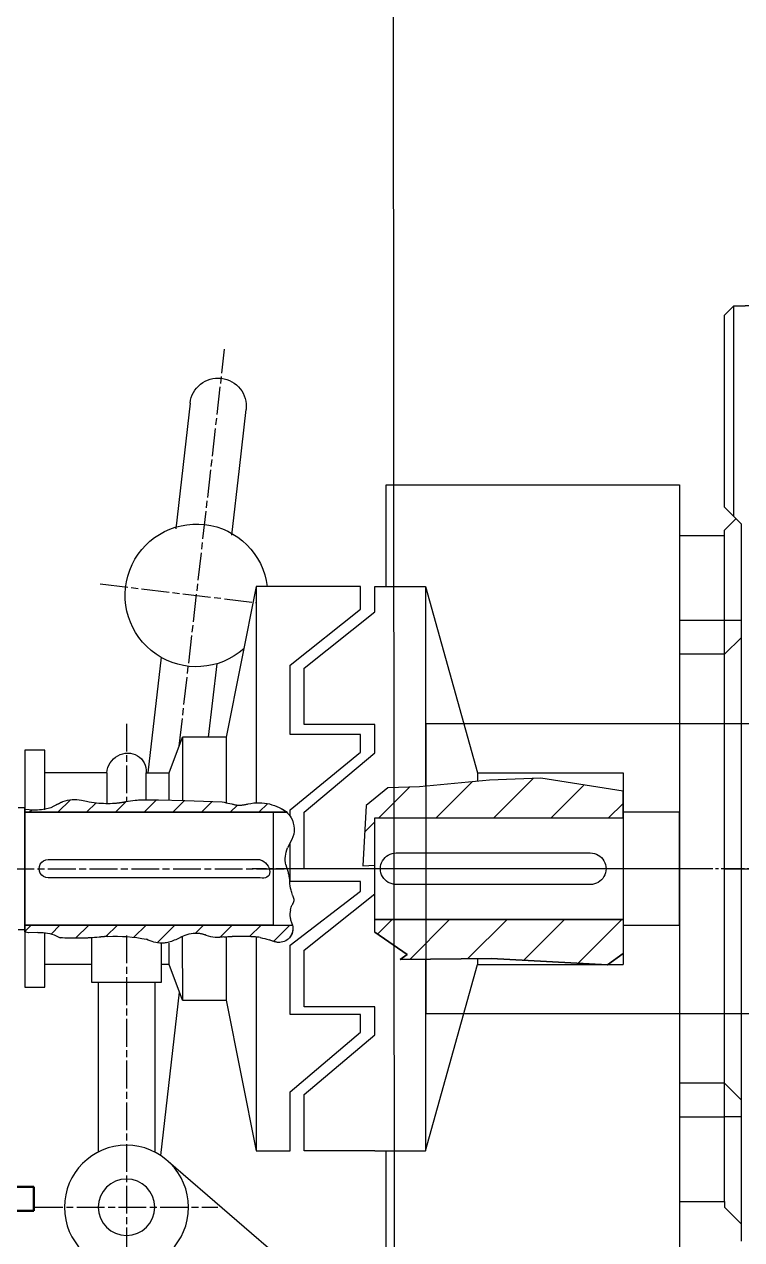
# Model space of a CAD drawing. Header units: millimetres. Extents: x -1263456 to 2767218, y -83310 to 50301.
# Drawn here: x 1099986 to 1100296, y -21890 to -21365 of the extents above; entities that cross this region are included whole.
import ezdxf

# ---------------------------------------------------------------- set-up
doc = ezdxf.new("R2010")
doc.units = ezdxf.units.MM
doc.linetypes.add('AM_DIN_G_W050', pattern=[13.75, 9.75, -1.5, 1, -1.5])
doc.linetypes.add('AM_ISO08W050', pattern=[18, 12, -1.5, 3, -1.5])
doc.layers.get('0').update_dxf_attribs({"color": 255, "lineweight": 50})
doc.layers.add('11', color=7, linetype='Continuous')
doc.layers.add('P-AM_7', color=2, linetype='AM_DIN_G_W050')
for name, color, linetype, lineweight in [('AM_0', 7, 'Continuous', 50), ('AM_7', 4, 'AM_ISO08W050', 25), ('AM_8', 1, 'Continuous', 25)]:
    doc.layers.add(name, color=color, linetype=linetype, lineweight=lineweight)

# ---------------------------------------------------------------- blocks, each defined once
blk = doc.blocks.new('gearbox with bearing')
for p, q in [((-1412.58, 38.15), (-1442.75, 35.33)), ((-1390.42, 39.1), (-1412.58, 38.15)), ((-1354.95, 33.44), (-1390.42, 39.1)), ((-1456.43, 34.85), (-1465.86, 27.31)), ((-1442.75, 35.33), (-1456.43, 34.85)), ((-1354.95, 21.92), (-1354.95, 33.44)), ((-1603.07, 26.08), (-1602.43, 26.26)), ((-1602.43, 26.26), (-1601.82, 26.46)), ((-1601.82, 26.46), (-1601.24, 26.68)), ((-1601.24, 26.68), (-1601.24, 26.68)), ((-1598.97, 27.81), (-1598.65, 28)), ((-1598.97, 27.81), (-1598.97, 27.81)), ((-1598.65, 28), (-1598.5, 28.09)), ((-1598.5, 28.09), (-1598.34, 28.18)), ((-1598.34, 28.18), (-1598.18, 28.26)), ((-1598.18, 28.26), (-1598.03, 28.34)), ((-1598.03, 28.34), (-1597.88, 28.42)), ((-1597.88, 28.42), (-1597.73, 28.5)), ((-1597.73, 28.5), (-1597.58, 28.57)), ((-1597.58, 28.57), (-1597.43, 28.64)), ((-1597.43, 28.64), (-1597.28, 28.71)), ((-1597.28, 28.71), (-1597.13, 28.77)), ((-1597.13, 28.77), (-1596.99, 28.83)), ((-1596.99, 28.83), (-1596.84, 28.89)), ((-1596.84, 28.89), (-1596.7, 28.95)), ((-1596.7, 28.95), (-1596.7, 28.95)), ((-1588.67, 29.56), (-1586.45, 29.1)), ((-1588.67, 29.56), (-1588.67, 29.56)), ((-1586.45, 29.1), (-1585.37, 28.9)), ((-1585.37, 28.9), (-1584.29, 28.73)), ((-1584.29, 28.73), (-1583.24, 28.58)), ((-1583.24, 28.58), (-1582.19, 28.46)), ((-1582.19, 28.46), (-1581.16, 28.35)), ((-1581.16, 28.35), (-1580.15, 28.27)), ((-1580.15, 28.27), (-1579.15, 28.21)), ((-1579.15, 28.21), (-1578.17, 28.18)), ((-1578.17, 28.18), (-1577.21, 28.16)), ((-1577.21, 28.16), (-1576.26, 28.18)), ((-1576.26, 28.18), (-1575.33, 28.21)), ((-1575.33, 28.21), (-1574.41, 28.27)), ((-1574.41, 28.27), (-1573.51, 28.35)), ((-1573.51, 28.35), (-1573.22, 28.38)), ((-1573.51, 28.35), (-1573.51, 28.35)), ((-1573.22, 28.38), (-1573.07, 28.39)), ((-1573.07, 28.39), (-1572.92, 28.41)), ((-1572.92, 28.41), (-1572.77, 28.43)), ((-1572.77, 28.43), (-1572.61, 28.45)), ((-1572.61, 28.45), (-1572.46, 28.47)), ((-1572.46, 28.47), (-1572.31, 28.49)), ((-1572.31, 28.49), (-1572.15, 28.51)), ((-1572.15, 28.51), (-1571.99, 28.53)), ((-1571.99, 28.53), (-1571.83, 28.55)), ((-1571.83, 28.55), (-1571.67, 28.58)), ((-1571.67, 28.58), (-1571.51, 28.6)), ((-1571.51, 28.6), (-1571.35, 28.63)), ((-1571.35, 28.63), (-1571.18, 28.65)), ((-1571.18, 28.65), (-1570.97, 28.69)), ((-1571.18, 28.65), (-1571.18, 28.65)), ((-1570.97, 28.69), (-1570.86, 28.71)), ((-1570.86, 28.71), (-1570.75, 28.73)), ((-1570.75, 28.73), (-1570.64, 28.74)), ((-1570.64, 28.74), (-1570.52, 28.76)), ((-1570.52, 28.76), (-1570.41, 28.78)), ((-1570.41, 28.78), (-1570.3, 28.8)), ((-1570.3, 28.8), (-1570.19, 28.82)), ((-1570.19, 28.82), (-1570.07, 28.84)), ((-1570.07, 28.84), (-1569.96, 28.86)), ((-1569.96, 28.86), (-1569.84, 28.89)), ((-1569.84, 28.89), (-1569.73, 28.91)), ((-1569.73, 28.91), (-1569.61, 28.93)), ((-1569.61, 28.93), (-1569.5, 28.95)), ((-1569.5, 28.95), (-1569.5, 28.95)), ((-1565.48, 29.56), (-1564.61, 29.64)), ((-1565.48, 29.56), (-1565.48, 29.56)), ((-1564.61, 29.64), (-1564.13, 29.67)), ((-1564.13, 29.67), (-1563.63, 29.7)), ((-1563.63, 29.7), (-1563.1, 29.72)), ((-1563.1, 29.72), (-1562.54, 29.74)), ((-1562.54, 29.74), (-1561.95, 29.75)), ((-1561.95, 29.75), (-1561.32, 29.76)), ((-1561.32, 29.76), (-1560.64, 29.77)), ((-1560.64, 29.77), (-1559.93, 29.77)), ((-1559.93, 29.77), (-1559.16, 29.77)), ((-1559.16, 29.77), (-1558.34, 29.76)), ((-1558.34, 29.76), (-1557.45, 29.75)), ((-1557.45, 29.75), (-1556.5, 29.73)), ((-1556.5, 29.73), (-1555.48, 29.71)), ((-1555.48, 29.71), (-1544.11, 29.41)), ((-1544.11, 29.41), (-1527.9, 28.8)), ((-1524.64, 28.12), (-1523.84, 27.93)), ((-1524.64, 28.12), (-1524.64, 28.12)), ((-1523.84, 27.93), (-1523.51, 27.85)), ((-1523.51, 27.85), (-1523.22, 27.78)), ((-1523.22, 27.78), (-1522.96, 27.73)), ((-1522.96, 27.73), (-1522.73, 27.67)), ((-1522.73, 27.67), (-1522.52, 27.63)), ((-1522.52, 27.63), (-1522.33, 27.59)), ((-1522.33, 27.59), (-1522.16, 27.56)), ((-1522.16, 27.56), (-1522, 27.53)), ((-1522, 27.53), (-1521.86, 27.5)), ((-1521.86, 27.5), (-1521.73, 27.48)), ((-1521.73, 27.48), (-1521.6, 27.46)), ((-1521.6, 27.46), (-1521.49, 27.45)), ((-1521.49, 27.45), (-1521.38, 27.44)), ((-1521.38, 27.44), (-1520.86, 27.41)), ((-1521.38, 27.44), (-1521.38, 27.44)), ((-1520.86, 27.41), (-1520.58, 27.41)), ((-1520.58, 27.41), (-1520.31, 27.42)), ((-1520.31, 27.42), (-1520.02, 27.43)), ((-1520.02, 27.43), (-1519.72, 27.45)), ((-1519.72, 27.45), (-1519.42, 27.48)), ((-1519.42, 27.48), (-1519.11, 27.51)), ((-1519.11, 27.51), (-1518.79, 27.56)), ((-1518.79, 27.56), (-1518.46, 27.61)), ((-1518.46, 27.61), (-1518.12, 27.66)), ((-1518.12, 27.66), (-1517.78, 27.73)), ((-1517.78, 27.73), (-1517.42, 27.8)), ((-1517.42, 27.8), (-1517.06, 27.88)), ((-1517.06, 27.88), (-1516.68, 27.97)), ((-1516.68, 27.97), (-1516.68, 27.97)), ((-1503.35, 26.38), (-1503.35, 26.38)), ((-1465.86, 27.31), (-1467.2, 1.26)), ((-1613.08, 25.62), (-1611.18, 25.48)), ((-1613.08, 25.62), (-1613.08, 25.62)), ((-1613.08, 25.62), (-1613.08, 25.62)), ((-1613.08, 24.35), (-1613.08, 25.62)), ((-1500.08, 24.35), (-1613.08, 24.35)), ((-1611.18, 25.48), (-1610.25, 25.44)), ((-1610.25, 25.44), (-1609.35, 25.43)), ((-1609.35, 25.43), (-1608.47, 25.43)), ((-1608.47, 25.43), (-1607.61, 25.46)), ((-1607.61, 25.46), (-1606.78, 25.51)), ((-1606.78, 25.51), (-1605.98, 25.58)), ((-1605.98, 25.58), (-1605.2, 25.68)), ((-1605.2, 25.68), (-1604.46, 25.79)), ((-1604.46, 25.79), (-1603.75, 25.93)), ((-1603.75, 25.93), (-1603.07, 26.08)), ((-1462.1, 21.92), (-1354.95, 21.92)), ((-1462.1, 1.53), (-1462.1, 21.92)), ((-1467.2, 1.26), (-1462.1, 1.53)), ((-1613.08, -24.35), (-1497.65, -24.35)), ((-1613.08, -27.26), (-1613.08, -24.35)), ((-1462.1, -21.92), (-1354.95, -21.92)), ((-1462.1, -27.46), (-1462.1, -21.92)), ((-1354.95, -21.92), (-1354.95, -36.58)), ((-1611.54, -27.66), (-1613.08, -27.26)), ((-1607.46, -27.58), (-1611.54, -27.66)), ((-1597.91, -29.85), (-1597.91, -29.85)), ((-1589.48, -29.99), (-1589.88, -30)), ((-1589.88, -30), (-1589.88, -30)), ((-1589.09, -29.99), (-1589.48, -29.99)), ((-1588.71, -29.98), (-1589.09, -29.99)), ((-1588.34, -29.98), (-1588.71, -29.98)), ((-1587.98, -29.97), (-1588.34, -29.98)), ((-1587.63, -29.96), (-1587.98, -29.97)), ((-1587.29, -29.95), (-1587.63, -29.96)), ((-1586.96, -29.94), (-1587.29, -29.95)), ((-1586.64, -29.93), (-1586.96, -29.94)), ((-1586.33, -29.92), (-1586.64, -29.93)), ((-1586.02, -29.91), (-1586.33, -29.92)), ((-1585.73, -29.89), (-1586.02, -29.91)), ((-1585.44, -29.88), (-1585.73, -29.89)), ((-1584.88, -29.85), (-1585.44, -29.88)), ((-1584.88, -29.85), (-1584.88, -29.85)), ((-1580.8, -29.52), (-1581.09, -29.55)), ((-1581.09, -29.55), (-1581.09, -29.55)), ((-1580.52, -29.49), (-1580.8, -29.52)), ((-1580.25, -29.46), (-1580.52, -29.49)), ((-1579.97, -29.44), (-1580.25, -29.46)), ((-1579.71, -29.41), (-1579.97, -29.44)), ((-1579.45, -29.39), (-1579.71, -29.41)), ((-1579.19, -29.37), (-1579.45, -29.39)), ((-1578.94, -29.35), (-1579.19, -29.37)), ((-1578.69, -29.33), (-1578.94, -29.35)), ((-1578.45, -29.31), (-1578.69, -29.33)), ((-1578.21, -29.3), (-1578.45, -29.31)), ((-1577.98, -29.28), (-1578.21, -29.3)), ((-1577.75, -29.27), (-1577.98, -29.28)), ((-1577.3, -29.24), (-1577.75, -29.27)), ((-1577.3, -29.24), (-1577.3, -29.24)), ((-1560.63, -30.45), (-1560.63, -30.45)), ((-1560.63, -30.45), (-1560.63, -30.45)), ((-1549.78, -31.35), (-1550.35, -31.53)), ((-1549.2, -31.14), (-1549.78, -31.35)), ((-1548.61, -30.91), (-1549.2, -31.14)), ((-1548.01, -30.66), (-1548.61, -30.91)), ((-1547.39, -30.38), (-1548.01, -30.66)), ((-1546.77, -30.07), (-1547.39, -30.38)), ((-1545.48, -29.39), (-1546.77, -30.07)), ((-1545.48, -29.39), (-1545.48, -29.39)), ((-1538.66, -27.88), (-1538.66, -27.88)), ((-1538.4, -27.9), (-1538.66, -27.88)), ((-1538.14, -27.93), (-1538.4, -27.9)), ((-1537.88, -27.96), (-1538.14, -27.93)), ((-1537.62, -28), (-1537.88, -27.96)), ((-1537.36, -28.04), (-1537.62, -28)), ((-1537.11, -28.09), (-1537.36, -28.04)), ((-1536.85, -28.14), (-1537.11, -28.09)), ((-1536.59, -28.21), (-1536.85, -28.14)), ((-1536.33, -28.27), (-1536.59, -28.21)), ((-1536.07, -28.34), (-1536.33, -28.27)), ((-1535.81, -28.42), (-1536.07, -28.34)), ((-1535.56, -28.51), (-1535.81, -28.42)), ((-1535.3, -28.59), (-1535.56, -28.51)), ((-1534.79, -28.79), (-1535.3, -28.59)), ((-1534.79, -28.79), (-1534.79, -28.79)), ((-1530.93, -29.7), (-1530.93, -29.7)), ((-1530.88, -29.7), (-1530.93, -29.7)), ((-1530.82, -29.7), (-1530.88, -29.7)), ((-1530.77, -29.71), (-1530.82, -29.7)), ((-1530.71, -29.71), (-1530.77, -29.71)), ((-1530.65, -29.71), (-1530.71, -29.71)), ((-1530.59, -29.71), (-1530.65, -29.71)), ((-1530.52, -29.71), (-1530.59, -29.71)), ((-1530.45, -29.71), (-1530.52, -29.71)), ((-1530.38, -29.7), (-1530.45, -29.71)), ((-1530.3, -29.7), (-1530.38, -29.7)), ((-1530.22, -29.7), (-1530.3, -29.7)), ((-1530.13, -29.7), (-1530.22, -29.7)), ((-1530.04, -29.69), (-1530.13, -29.7)), ((-1529.84, -29.68), (-1530.04, -29.69)), ((-1529.72, -29.67), (-1529.84, -29.68)), ((-1529.84, -29.68), (-1529.84, -29.68)), ((-1529.6, -29.66), (-1529.72, -29.67)), ((-1529.48, -29.66), (-1529.6, -29.66)), ((-1529.34, -29.65), (-1529.48, -29.66)), ((-1529.2, -29.63), (-1529.34, -29.65)), ((-1529.05, -29.62), (-1529.2, -29.63)), ((-1528.9, -29.61), (-1529.05, -29.62)), ((-1528.74, -29.6), (-1528.9, -29.61)), ((-1528.56, -29.58), (-1528.74, -29.6)), ((-1528.38, -29.57), (-1528.56, -29.58)), ((-1528.19, -29.55), (-1528.38, -29.57)), ((-1527.98, -29.53), (-1528.19, -29.55)), ((-1527.77, -29.51), (-1527.98, -29.53)), ((-1527.29, -29.47), (-1527.77, -29.51)), ((-1527.29, -29.47), (-1527.29, -29.47)), ((-1523.65, -29.24), (-1523.65, -29.24)), ((-1523.44, -29.24), (-1523.65, -29.24)), ((-1523.23, -29.23), (-1523.44, -29.24)), ((-1523, -29.23), (-1523.23, -29.23)), ((-1522.77, -29.22), (-1523, -29.23)), ((-1522.53, -29.22), (-1522.77, -29.22)), ((-1522.28, -29.22), (-1522.53, -29.22)), ((-1522.02, -29.22), (-1522.28, -29.22)), ((-1521.75, -29.22), (-1522.02, -29.22)), ((-1521.47, -29.22), (-1521.75, -29.22)), ((-1521.19, -29.22), (-1521.47, -29.22)), ((-1520.89, -29.22), (-1521.19, -29.22)), ((-1520.57, -29.23), (-1520.89, -29.22)), ((-1520.25, -29.23), (-1520.57, -29.23)), ((-1519.56, -29.24), (-1520.25, -29.23)), ((-1519.56, -29.24), (-1519.56, -29.24)), ((-1518.58, -29.26), (-1519.56, -29.24)), ((-1517.71, -29.28), (-1518.58, -29.26)), ((-1516.93, -29.3), (-1517.71, -29.28)), ((-1516.23, -29.33), (-1516.93, -29.3)), ((-1515.6, -29.35), (-1516.23, -29.33)), ((-1515.02, -29.37), (-1515.6, -29.35)), ((-1514.5, -29.4), (-1515.02, -29.37)), ((-1514.01, -29.43), (-1514.5, -29.4)), ((-1513.57, -29.45), (-1514.01, -29.43)), ((-1513.16, -29.49), (-1513.57, -29.45)), ((-1512.79, -29.52), (-1513.16, -29.49)), ((-1512.44, -29.56), (-1512.79, -29.52)), ((-1512.11, -29.6), (-1512.44, -29.56)), ((-1511.53, -29.7), (-1512.11, -29.6)), ((-1511.53, -29.7), (-1511.53, -29.7)), ((-1507.67, -30.76), (-1507.67, -30.76)), ((-1507.26, -30.9), (-1507.67, -30.76)), ((-1506.89, -31.03), (-1507.26, -30.9)), ((-1506.54, -31.14), (-1506.89, -31.03)), ((-1506.23, -31.24), (-1506.54, -31.14)), ((-1505.93, -31.34), (-1506.23, -31.24)), ((-1505.65, -31.42), (-1505.93, -31.34)), ((-1505.39, -31.5), (-1505.65, -31.42)), ((-1448.07, -37.05), (-1462.1, -27.46)), ((-1553.49, -32.11), (-1553.96, -32.12)), ((-1553.96, -32.12), (-1553.96, -32.12)), ((-1552.99, -32.08), (-1553.49, -32.11)), ((-1552.49, -32.02), (-1552.99, -32.08)), ((-1551.98, -31.93), (-1552.49, -32.02)), ((-1551.45, -31.82), (-1551.98, -31.93)), ((-1550.9, -31.69), (-1551.45, -31.82)), ((-1550.35, -31.53), (-1550.9, -31.69)), ((-1505.15, -31.56), (-1505.39, -31.5)), ((-1504.92, -31.62), (-1505.15, -31.56)), ((-1504.71, -31.67), (-1504.92, -31.62)), ((-1504.51, -31.72), (-1504.71, -31.67)), ((-1504.32, -31.75), (-1504.51, -31.72)), ((-1504.14, -31.78), (-1504.32, -31.75)), ((-1503.8, -31.82), (-1504.14, -31.78)), ((-1503.8, -31.82), (-1503.8, -31.82)), ((-1451.12, -39.17), (-1448.07, -37.05)), ((-1411.75, -38.7), (-1451.12, -39.17)), ((-1361.66, -41.53), (-1411.75, -38.7))]:
    blk.add_line(p, q)
at = {"extrusion": (0, 0, -1)}
for centre, major_axis, start_param, end_param in [((-1607.59, 42.22), (-11.87, 11.87), 3.387576, 3.539115), ((-1591.69, 16.09), (-9.76, 9.76), 0.414081, 1.006065), ((-1559.62, -22.84), (-37.28, 37.28), 0.597023, 0.674081), ((-1538.35, -29.28), (41.73, 41.73), -0.607285, -0.550869), ((-1512.17, 9.05), (-13.75, 13.75), 0.5511, 0.79479), ((-1512.18, 9.07), (13.73, 13.73), -0.775579, -0.313533), ((-1506.9, 16.98), (-7.1, 7.1), 1.147445, 1.532492), ((-1503.38, -25.89), (-4.2, 4.2), 2.093515, 3.084716), ((-1606.32, -44.13), (11.73, 11.73), -0.853967, -0.716829), ((-1606.32, -44), (11.64, 11.64), -0.716143, -0.248876), ((-1591.41, 101.84), (93.23, 93.23), 2.344576, 2.405515), ((-1590.01, 58.12), (62.31, 62.31), 2.25481, 2.297949), ((-1573.82, -96.63), (-47.72, 47.72), 0.733834, 0.982155), ((-1553.91, -17.73), (10.17, 10.17), 2.359969, 2.842345), ((-1539.5, -40.16), (8.71, 8.71), -1.291719, -0.716431), ((-1529.92, -16.74), (9.19, 9.19), 2.433883, 2.740644), ((-1521.58, -91.68), (-44.18, 44.18), 0.693807, 0.752147), ((-1517.16, -57.79), (-20.26, 20.26), 0.983352, 1.12335), ((-1503.38, -25.9), (4.2, 4.2), 1.513774, 2.426819)]:
    blk.add_ellipse(centre, major_axis=major_axis, ratio=1, start_param=start_param, end_param=end_param, dxfattribs=at)
at = {"layer": '11'}
for p, q in [((-1311.13, 238.82), (-1307.23, 242.72)), ((-1177.6, 246.12), (-1307.23, 242.72)), ((-1307.23, 242.72), (-1284.06, 243.33)), ((-1307.23, 242.72), (-1307.23, 152.13)), ((-1311.13, 156.03), (-1311.13, 238.82)), ((-1541.81, 200.91), (-1548.01, 146.67)), ((-1520.53, 172.69), (-1517.61, 198.14)), ((-1523.82, 143.9), (-1520.53, 172.69)), ((-1457.23, 121.76), (-1457.23, 165.6)), ((-1457.23, 165.6), (-1354.95, 165.6)), ((-1354.95, 165.6), (-1330.6, 165.6)), ((-1330.6, 165.6), (-1330.6, 107.15)), ((-1303.82, 148.72), (-1311.13, 156.03)), ((-1311.11, 146.13), (-1306.17, 151.07)), ((-1303.82, -160.73), (-1303.82, 148.72)), ((-1311.11, 143.68), (-1330.6, 143.68)), ((-1311.13, 146.11), (-1311.11, 146.13)), ((-1311.13, 143.68), (-1311.13, 146.11)), ((-1311.11, 107.15), (-1311.11, 143.68)), ((-1513.24, 121.76), (-1526.2, 56.74)), ((-1513.24, 121.76), (-1513.24, 28.51)), ((-1468.19, 121.76), (-1513.24, 121.76)), ((-1468.19, 112.03), (-1468.19, 121.76)), ((-1462.1, 110.89), (-1462.1, 121.76)), ((-1462.1, 121.76), (-1440.18, 121.76)), ((-1462.1, 121.76), (-1462.1, 121.76)), ((-1440.18, 121.76), (-1440.18, 35.57)), ((-1440.18, 121.76), (-1417.71, 41.4)), ((-1498.63, 87.86), (-1468.19, 112.03)), ((-1492.54, 86.58), (-1462.1, 110.89)), ((-1330.6, 107.15), (-1330.6, -107.15)), ((-1311.11, 107.15), (-1330.6, 107.15)), ((-1311.11, -107.15), (-1311.11, 107.15)), ((-1303.82, 107.15), (-1311.11, 107.15)), ((-1311.11, 92.55), (-1303.82, 99.84)), ((-1554.35, 91.24), (-1560.05, 41.4)), ((-1311.11, 92.54), (-1330.6, 92.54)), ((-1533.79, 56.74), (-1530.16, 88.47)), ((-1498.63, 57.85), (-1498.63, 87.86)), ((-1492.54, 62.23), (-1492.54, 86.58)), ((-1468.19, 57.85), (-1498.63, 57.85)), ((-1462.1, 62.23), (-1492.54, 62.23)), ((-1468.19, 50.35), (-1468.19, 57.85)), ((-1462.1, 50.05), (-1462.1, 62.23)), ((-1439.84, -62.68), (-1439.84, 62.68)), ((-1439.84, 62.68), (-1353.05, 62.68)), ((-1353.05, 62.68), (-1051.21, 62.68)), ((-1550.76, 41.4), (-1545.06, 56.74)), ((-1545.06, 56.74), (-1545.06, 29.43)), ((-1537.27, 56.74), (-1545.06, 56.74)), ((-1526.2, 56.74), (-1537.27, 56.74)), ((-1526.2, 56.74), (-1526.2, 28.49)), ((-1604.46, 51.14), (-1613.08, 51.14)), ((-1613.08, 51.14), (-1613.08, 25.62)), ((-1604.46, 25.36), (-1604.46, 51.14)), ((-1498.63, 25.35), (-1468.19, 50.35)), ((-1492.54, 24.35), (-1462.1, 50.05)), ((-1577.73, 41.4), (-1604.46, 41.4)), ((-1577.73, 41.4), (-1577.73, 27.91)), ((-1560.76, 41.4), (-1550.76, 41.4)), ((-1560.76, 29.83), (-1560.76, 41.4)), ((-1550.76, 29.58), (-1550.76, 41.4)), ((-1412.58, 38.15), (-1442.75, 35.33)), ((-1417.71, 41.4), (-1417.71, 37.67)), ((-1417.71, 41.4), (-1354.95, 41.4)), ((-1390.42, 39.1), (-1412.58, 38.15)), ((-1354.95, 33.44), (-1390.42, 39.1)), ((-1354.95, 41.4), (-1354.95, -41.4)), ((-1456.43, 34.85), (-1465.86, 27.31)), ((-1442.75, 35.33), (-1456.43, 34.85)), ((-1354.95, 33.44), (-1354.95, 33.44)), ((-1613.08, 26.3), (-1616, 26.3)), ((-1613.08, -26.3), (-1613.08, 26.3)), ((-1603.07, 26.08), (-1602.43, 26.26)), ((-1602.43, 26.26), (-1601.82, 26.46)), ((-1601.82, 26.46), (-1601.24, 26.68)), ((-1601.24, 26.68), (-1601.24, 26.68)), ((-1598.97, 27.81), (-1598.65, 28)), ((-1598.97, 27.81), (-1598.97, 27.81)), ((-1598.65, 28), (-1598.5, 28.09)), ((-1598.5, 28.09), (-1598.34, 28.18)), ((-1598.34, 28.18), (-1598.18, 28.26)), ((-1598.18, 28.26), (-1598.03, 28.34)), ((-1598.03, 28.34), (-1597.88, 28.42)), ((-1597.88, 28.42), (-1597.73, 28.5)), ((-1597.73, 28.5), (-1597.58, 28.57)), ((-1597.58, 28.57), (-1597.43, 28.64)), ((-1597.43, 28.64), (-1597.28, 28.71)), ((-1597.28, 28.71), (-1597.13, 28.77)), ((-1597.13, 28.77), (-1596.99, 28.83)), ((-1596.99, 28.83), (-1596.84, 28.89)), ((-1596.84, 28.89), (-1596.7, 28.95)), ((-1596.7, 28.95), (-1596.7, 28.95)), ((-1588.67, 29.56), (-1586.45, 29.1)), ((-1588.67, 29.56), (-1588.67, 29.56)), ((-1586.45, 29.1), (-1585.37, 28.9)), ((-1585.37, 28.9), (-1584.29, 28.73)), ((-1584.29, 28.73), (-1583.24, 28.58)), ((-1583.24, 28.58), (-1582.19, 28.46)), ((-1582.19, 28.46), (-1581.16, 28.35)), ((-1581.16, 28.35), (-1580.15, 28.27)), ((-1580.15, 28.27), (-1579.15, 28.21)), ((-1579.15, 28.21), (-1578.17, 28.18)), ((-1578.17, 28.18), (-1577.21, 28.16)), ((-1577.21, 28.16), (-1576.26, 28.18)), ((-1576.26, 28.18), (-1575.33, 28.21)), ((-1575.33, 28.21), (-1574.41, 28.27)), ((-1574.41, 28.27), (-1573.51, 28.35)), ((-1573.51, 28.35), (-1573.22, 28.38)), ((-1573.51, 28.35), (-1573.51, 28.35)), ((-1573.22, 28.38), (-1573.07, 28.39)), ((-1573.07, 28.39), (-1572.92, 28.41)), ((-1572.92, 28.41), (-1572.77, 28.43)), ((-1572.77, 28.43), (-1572.61, 28.45)), ((-1572.61, 28.45), (-1572.46, 28.47)), ((-1572.46, 28.47), (-1572.31, 28.49)), ((-1572.31, 28.49), (-1572.15, 28.51)), ((-1572.15, 28.51), (-1571.99, 28.53)), ((-1571.99, 28.53), (-1571.83, 28.55)), ((-1571.83, 28.55), (-1571.67, 28.58)), ((-1571.67, 28.58), (-1571.51, 28.6)), ((-1571.51, 28.6), (-1571.35, 28.63)), ((-1571.35, 28.63), (-1571.18, 28.65)), ((-1571.18, 28.65), (-1570.97, 28.69)), ((-1571.18, 28.65), (-1571.18, 28.65)), ((-1570.97, 28.69), (-1570.86, 28.71)), ((-1570.86, 28.71), (-1570.75, 28.73)), ((-1570.75, 28.73), (-1570.64, 28.74)), ((-1570.64, 28.74), (-1570.52, 28.76)), ((-1570.52, 28.76), (-1570.41, 28.78)), ((-1570.41, 28.78), (-1570.3, 28.8)), ((-1570.3, 28.8), (-1570.19, 28.82)), ((-1570.19, 28.82), (-1570.07, 28.84)), ((-1570.07, 28.84), (-1569.96, 28.86)), ((-1569.96, 28.86), (-1569.84, 28.89)), ((-1569.84, 28.89), (-1569.73, 28.91)), ((-1569.73, 28.91), (-1569.61, 28.93)), ((-1569.61, 28.93), (-1569.5, 28.95)), ((-1569.5, 28.95), (-1569.5, 28.95)), ((-1565.48, 29.56), (-1564.61, 29.64)), ((-1565.48, 29.56), (-1565.48, 29.56)), ((-1564.61, 29.64), (-1564.13, 29.67)), ((-1564.13, 29.67), (-1563.63, 29.7)), ((-1563.63, 29.7), (-1563.1, 29.72)), ((-1563.1, 29.72), (-1562.54, 29.74)), ((-1562.54, 29.74), (-1561.95, 29.75)), ((-1561.95, 29.75), (-1561.32, 29.76)), ((-1561.32, 29.76), (-1560.64, 29.77)), ((-1560.64, 29.77), (-1559.93, 29.77)), ((-1559.93, 29.77), (-1559.16, 29.77)), ((-1559.16, 29.77), (-1558.34, 29.76)), ((-1558.34, 29.76), (-1557.45, 29.75)), ((-1557.45, 29.75), (-1556.5, 29.73)), ((-1556.5, 29.73), (-1555.48, 29.71)), ((-1555.48, 29.71), (-1544.11, 29.41)), ((-1544.11, 29.41), (-1527.9, 28.8)), ((-1524.64, 28.12), (-1523.84, 27.93)), ((-1524.64, 28.12), (-1524.64, 28.12)), ((-1523.84, 27.93), (-1523.51, 27.85)), ((-1523.51, 27.85), (-1523.22, 27.78)), ((-1523.22, 27.78), (-1522.96, 27.73)), ((-1522.96, 27.73), (-1522.73, 27.67)), ((-1522.73, 27.67), (-1522.52, 27.63)), ((-1522.52, 27.63), (-1522.33, 27.59)), ((-1522.33, 27.59), (-1522.16, 27.56)), ((-1522.16, 27.56), (-1522, 27.53)), ((-1522, 27.53), (-1521.86, 27.5)), ((-1521.86, 27.5), (-1521.73, 27.48)), ((-1521.73, 27.48), (-1521.6, 27.46)), ((-1521.6, 27.46), (-1521.49, 27.45)), ((-1521.49, 27.45), (-1521.38, 27.44)), ((-1521.38, 27.44), (-1520.86, 27.41)), ((-1521.38, 27.44), (-1521.38, 27.44)), ((-1520.86, 27.41), (-1520.58, 27.41)), ((-1520.58, 27.41), (-1520.31, 27.42)), ((-1520.31, 27.42), (-1520.02, 27.43)), ((-1520.02, 27.43), (-1519.72, 27.45)), ((-1519.72, 27.45), (-1519.42, 27.48)), ((-1519.42, 27.48), (-1519.11, 27.51)), ((-1519.11, 27.51), (-1518.79, 27.56)), ((-1518.79, 27.56), (-1518.46, 27.61)), ((-1518.46, 27.61), (-1518.12, 27.66)), ((-1518.12, 27.66), (-1517.78, 27.73)), ((-1517.78, 27.73), (-1517.42, 27.8)), ((-1517.42, 27.8), (-1517.06, 27.88)), ((-1517.06, 27.88), (-1516.68, 27.97)), ((-1516.68, 27.97), (-1516.68, 27.97)), ((-1503.35, 26.38), (-1503.35, 26.38)), ((-1465.86, 27.31), (-1467.2, 1.26)), ((-1613.08, 25.62), (-1611.18, 25.48)), ((-1613.08, 25.62), (-1613.08, 25.62)), ((-1613.08, 25.62), (-1613.08, 25.62)), ((-1613.08, 25.62), (-1613.08, -27.26)), ((-1613.08, 24.35), (-1505.93, 24.35)), ((-1611.18, 25.48), (-1610.25, 25.44)), ((-1610.25, 25.44), (-1609.35, 25.43)), ((-1609.35, 25.43), (-1608.47, 25.43)), ((-1608.47, 25.43), (-1607.61, 25.46)), ((-1607.61, 25.46), (-1606.78, 25.51)), ((-1606.78, 25.51), (-1605.98, 25.58)), ((-1605.98, 25.58), (-1605.2, 25.68)), ((-1605.2, 25.68), (-1604.46, 25.79)), ((-1604.46, 25.79), (-1603.75, 25.93)), ((-1603.75, 25.93), (-1603.07, 26.08)), ((-1505.93, 24.35), (-1500.08, 24.35)), ((-1505.93, 24.35), (-1505.93, -24.35)), ((-1498.63, 22.73), (-1498.63, 25.35)), ((-1492.54, 0), (-1492.54, 24.35)), ((-1462.1, -21.92), (-1462.1, 21.92)), ((-1462.1, 21.92), (-1354.95, 21.92)), ((-1354.95, 24.35), (-1354.95, -24.35)), ((-1330.6, 24.35), (-1354.95, 24.35)), ((-1354.95, 21.92), (-1354.95, -21.92)), ((-1330.6, -24.35), (-1330.6, 24.35)), ((-1497.89, 12.58), (-1499.71, 8.95)), ((-1498.63, 0), (-1498.63, 11.12)), ((-1452.84, 6.82), (-1369.07, 6.82)), ((-1603.08, 3.9), (-1511.52, 3.9)), ((-1500.47, 1.67), (-1500.43, 1.49)), ((-1500.47, 1.67), (-1500.47, 1.67)), ((-1500.43, 1.49), (-1500.4, 1.39)), ((-1500.4, 1.39), (-1500.38, 1.29)), ((-1500.38, 1.29), (-1500.35, 1.19)), ((-1500.35, 1.19), (-1500.32, 1.08)), ((-1500.32, 1.08), (-1500.29, 0.97)), ((-1500.29, 0.97), (-1500.25, 0.85)), ((-1500.25, 0.85), (-1500.22, 0.73)), ((-1500.22, 0.73), (-1500.18, 0.6)), ((-1500.18, 0.6), (-1500.14, 0.46)), ((-1500.14, 0.46), (-1500.09, 0.32)), ((-1500.09, 0.32), (-1500.04, 0.17)), ((-1500.04, 0.17), (-1499.99, 0.02)), ((-1499.99, 0.02), (-1499.94, -0.15)), ((-1498.63, -5.49), (-1498.63, 0)), ((-1462.1, 0), (-1492.54, 0)), ((-1462.1, -10.87), (-1462.1, 0)), ((-1511.52, -3.9), (-1603.08, -3.9)), ((-1499.94, -0.15), (-1499.94, -0.15)), ((-1499.41, -1.96), (-1499.3, -2.42)), ((-1499.41, -1.96), (-1499.41, -1.96)), ((-1499.3, -2.42), (-1499.25, -2.65)), ((-1499.25, -2.65), (-1499.2, -2.89)), ((-1499.2, -2.89), (-1499.15, -3.12)), ((-1499.15, -3.12), (-1499.11, -3.36)), ((-1499.11, -3.36), (-1499.06, -3.6)), ((-1499.06, -3.6), (-1499.02, -3.85)), ((-1499.02, -3.85), (-1498.98, -4.09)), ((-1498.98, -4.09), (-1498.95, -4.34)), ((-1498.95, -4.34), (-1498.91, -4.59)), ((-1498.91, -4.59), (-1498.88, -4.84)), ((-1498.88, -4.84), (-1498.85, -5.09)), ((-1498.85, -5.09), (-1498.83, -5.34)), ((-1498.83, -5.34), (-1498.8, -5.6)), ((-1498.8, -5.6), (-1498.8, -5.6)), ((-1468.19, -5.49), (-1498.63, -5.49)), ((-1498.63, -32.99), (-1468.19, -9.65)), ((-1468.19, -9.65), (-1468.19, -5.49)), ((-1369.07, -6.82), (-1452.84, -6.82)), ((-1497.64, -15.4), (-1497.74, -15.6)), ((-1497.74, -15.6), (-1497.74, -15.6)), ((-1497.54, -15.2), (-1497.64, -15.4)), ((-1497.59, -11.36), (-1497.39, -11.97)), ((-1497.59, -11.36), (-1497.59, -11.36)), ((-1497.46, -15.02), (-1497.54, -15.2)), ((-1497.38, -14.85), (-1497.46, -15.02)), ((-1497.39, -11.97), (-1497.31, -12.2)), ((-1497.31, -14.69), (-1497.38, -14.85)), ((-1497.31, -12.2), (-1497.25, -12.4)), ((-1497.25, -14.54), (-1497.31, -14.69)), ((-1497.25, -12.4), (-1497.2, -12.56)), ((-1497.2, -14.39), (-1497.25, -14.54)), ((-1497.2, -12.56), (-1497.15, -12.71)), ((-1497.15, -14.26), (-1497.2, -14.39)), ((-1497.15, -12.71), (-1497.11, -12.84)), ((-1497.11, -14.13), (-1497.15, -14.26)), ((-1497.11, -12.84), (-1497.08, -12.95)), ((-1497.07, -14.01), (-1497.11, -14.13)), ((-1497.08, -12.95), (-1497.05, -13.05)), ((-1497.04, -13.89), (-1497.07, -14.01)), ((-1497.05, -13.05), (-1497.03, -13.14)), ((-1497.02, -13.78), (-1497.04, -13.89)), ((-1497.03, -13.14), (-1497.01, -13.22)), ((-1497, -13.68), (-1497.02, -13.78)), ((-1497.01, -13.22), (-1497, -13.3)), ((-1497, -13.3), (-1496.99, -13.36)), ((-1496.98, -13.48), (-1497, -13.68)), ((-1496.99, -13.36), (-1496.98, -13.42)), ((-1496.98, -13.42), (-1496.98, -13.48)), ((-1496.98, -13.48), (-1496.98, -13.48)), ((-1492.54, -35.18), (-1462.1, -10.87)), ((-1498.7, -19.24), (-1498.71, -19.64)), ((-1498.71, -19.64), (-1498.7, -20.03)), ((-1498.67, -18.85), (-1498.7, -19.24)), ((-1498.7, -20.03), (-1498.68, -20.43)), ((-1498.68, -20.43), (-1498.63, -20.84)), ((-1498.63, -18.47), (-1498.67, -18.85)), ((-1498.5, -17.72), (-1498.63, -18.47)), ((-1498.63, -20.84), (-1498.58, -21.24)), ((-1498.5, -17.72), (-1498.5, -17.72)), ((-1505.93, -24.35), (-1613.08, -24.35)), ((-1505.93, -24.35), (-1497.65, -24.35)), ((-1498.58, -21.24), (-1498.5, -21.65)), ((-1498.5, -21.65), (-1498.41, -22.05)), ((-1498.41, -22.05), (-1498.3, -22.45)), ((-1498.3, -22.45), (-1498.18, -22.85)), ((-1498.18, -22.85), (-1498.04, -23.24)), ((-1498.04, -23.24), (-1497.89, -23.63)), ((-1497.89, -23.63), (-1497.89, -23.63)), ((-1354.95, -21.92), (-1462.1, -21.92)), ((-1354.95, -24.35), (-1330.6, -24.35)), ((-1616, -26.3), (-1613.08, -26.3)), ((-1611.54, -27.66), (-1613.08, -27.26)), ((-1613.08, -27.26), (-1613.08, -51.14)), ((-1607.46, -27.58), (-1611.54, -27.66)), ((-1604.46, -51.14), (-1604.46, -27.63)), ((-1597.91, -29.85), (-1597.91, -29.85)), ((-1589.48, -29.99), (-1589.88, -30)), ((-1589.88, -30), (-1589.88, -30)), ((-1589.09, -29.99), (-1589.48, -29.99)), ((-1588.71, -29.98), (-1589.09, -29.99)), ((-1588.34, -29.98), (-1588.71, -29.98)), ((-1587.98, -29.97), (-1588.34, -29.98)), ((-1587.63, -29.96), (-1587.98, -29.97)), ((-1587.29, -29.95), (-1587.63, -29.96)), ((-1586.96, -29.94), (-1587.29, -29.95)), ((-1586.64, -29.93), (-1586.96, -29.94)), ((-1586.33, -29.92), (-1586.64, -29.93)), ((-1586.02, -29.91), (-1586.33, -29.92)), ((-1585.73, -29.89), (-1586.02, -29.91)), ((-1585.44, -29.88), (-1585.73, -29.89)), ((-1584.88, -29.85), (-1585.44, -29.88)), ((-1584.88, -29.85), (-1584.88, -29.85)), ((-1584.35, -29.82), (-1584.35, -48.97)), ((-1580.8, -29.52), (-1581.09, -29.55)), ((-1581.09, -29.55), (-1581.09, -29.55)), ((-1580.52, -29.49), (-1580.8, -29.52)), ((-1580.25, -29.46), (-1580.52, -29.49)), ((-1579.97, -29.44), (-1580.25, -29.46)), ((-1579.71, -29.41), (-1579.97, -29.44)), ((-1579.45, -29.39), (-1579.71, -29.41)), ((-1579.19, -29.37), (-1579.45, -29.39)), ((-1578.94, -29.35), (-1579.19, -29.37)), ((-1578.69, -29.33), (-1578.94, -29.35)), ((-1578.45, -29.31), (-1578.69, -29.33)), ((-1578.21, -29.3), (-1578.45, -29.31)), ((-1577.98, -29.28), (-1578.21, -29.3)), ((-1577.75, -29.27), (-1577.98, -29.28)), ((-1577.3, -29.24), (-1577.75, -29.27)), ((-1577.3, -29.24), (-1577.3, -29.24)), ((-1560.63, -30.45), (-1560.63, -30.45)), ((-1560.63, -30.45), (-1560.63, -30.45)), ((-1549.78, -31.35), (-1550.35, -31.53)), ((-1549.2, -31.14), (-1549.78, -31.35)), ((-1548.61, -30.91), (-1549.2, -31.14)), ((-1548.01, -30.66), (-1548.61, -30.91)), ((-1547.39, -30.38), (-1548.01, -30.66)), ((-1546.77, -30.07), (-1547.39, -30.38)), ((-1545.48, -29.39), (-1546.77, -30.07)), ((-1545.48, -29.39), (-1545.48, -29.39)), ((-1545.22, -29.25), (-1545.06, -56.74)), ((-1538.66, -27.88), (-1538.66, -27.88)), ((-1538.4, -27.9), (-1538.66, -27.88)), ((-1538.14, -27.93), (-1538.4, -27.9)), ((-1537.88, -27.96), (-1538.14, -27.93)), ((-1537.62, -28), (-1537.88, -27.96)), ((-1537.36, -28.04), (-1537.62, -28)), ((-1537.11, -28.09), (-1537.36, -28.04)), ((-1536.85, -28.14), (-1537.11, -28.09)), ((-1536.59, -28.21), (-1536.85, -28.14)), ((-1536.33, -28.27), (-1536.59, -28.21)), ((-1536.07, -28.34), (-1536.33, -28.27)), ((-1535.81, -28.42), (-1536.07, -28.34)), ((-1535.56, -28.51), (-1535.81, -28.42)), ((-1535.3, -28.59), (-1535.56, -28.51)), ((-1534.79, -28.79), (-1535.3, -28.59)), ((-1534.79, -28.79), (-1534.79, -28.79)), ((-1530.93, -29.7), (-1530.93, -29.7)), ((-1530.88, -29.7), (-1530.93, -29.7)), ((-1530.82, -29.7), (-1530.88, -29.7)), ((-1530.77, -29.71), (-1530.82, -29.7)), ((-1530.71, -29.71), (-1530.77, -29.71)), ((-1530.65, -29.71), (-1530.71, -29.71)), ((-1530.59, -29.71), (-1530.65, -29.71)), ((-1530.52, -29.71), (-1530.59, -29.71)), ((-1530.45, -29.71), (-1530.52, -29.71)), ((-1530.38, -29.7), (-1530.45, -29.71)), ((-1530.3, -29.7), (-1530.38, -29.7)), ((-1530.22, -29.7), (-1530.3, -29.7)), ((-1530.13, -29.7), (-1530.22, -29.7)), ((-1530.04, -29.69), (-1530.13, -29.7)), ((-1529.84, -29.68), (-1530.04, -29.69)), ((-1529.72, -29.67), (-1529.84, -29.68)), ((-1529.84, -29.68), (-1529.84, -29.68)), ((-1529.6, -29.66), (-1529.72, -29.67)), ((-1529.48, -29.66), (-1529.6, -29.66)), ((-1529.34, -29.65), (-1529.48, -29.66)), ((-1529.2, -29.63), (-1529.34, -29.65)), ((-1529.05, -29.62), (-1529.2, -29.63)), ((-1528.9, -29.61), (-1529.05, -29.62)), ((-1528.74, -29.6), (-1528.9, -29.61)), ((-1528.56, -29.58), (-1528.74, -29.6)), ((-1528.38, -29.57), (-1528.56, -29.58)), ((-1528.19, -29.55), (-1528.38, -29.57)), ((-1527.98, -29.53), (-1528.19, -29.55)), ((-1527.77, -29.51), (-1527.98, -29.53)), ((-1527.29, -29.47), (-1527.77, -29.51)), ((-1527.29, -29.47), (-1527.29, -29.47)), ((-1526.2, -29.37), (-1526.2, -56.74)), ((-1523.65, -29.24), (-1523.65, -29.24)), ((-1523.44, -29.24), (-1523.65, -29.24)), ((-1523.23, -29.23), (-1523.44, -29.24)), ((-1523, -29.23), (-1523.23, -29.23)), ((-1522.77, -29.22), (-1523, -29.23)), ((-1522.53, -29.22), (-1522.77, -29.22)), ((-1522.28, -29.22), (-1522.53, -29.22)), ((-1522.02, -29.22), (-1522.28, -29.22)), ((-1521.75, -29.22), (-1522.02, -29.22)), ((-1521.47, -29.22), (-1521.75, -29.22)), ((-1521.19, -29.22), (-1521.47, -29.22)), ((-1520.89, -29.22), (-1521.19, -29.22)), ((-1520.57, -29.23), (-1520.89, -29.22)), ((-1520.25, -29.23), (-1520.57, -29.23)), ((-1519.56, -29.24), (-1520.25, -29.23)), ((-1519.56, -29.24), (-1519.56, -29.24)), ((-1518.58, -29.26), (-1519.56, -29.24)), ((-1517.71, -29.28), (-1518.58, -29.26)), ((-1516.93, -29.3), (-1517.71, -29.28)), ((-1516.23, -29.33), (-1516.93, -29.3)), ((-1515.6, -29.35), (-1516.23, -29.33)), ((-1515.02, -29.37), (-1515.6, -29.35)), ((-1514.5, -29.4), (-1515.02, -29.37)), ((-1514.01, -29.43), (-1514.5, -29.4)), ((-1513.57, -29.45), (-1514.01, -29.43)), ((-1513.16, -29.49), (-1513.57, -29.45)), ((-1513.24, -29.36), (-1513.24, -121.76)), ((-1512.79, -29.52), (-1513.16, -29.49)), ((-1512.44, -29.56), (-1512.79, -29.52)), ((-1512.11, -29.6), (-1512.44, -29.56)), ((-1511.53, -29.7), (-1512.11, -29.6)), ((-1511.53, -29.7), (-1511.53, -29.7)), ((-1507.67, -30.76), (-1507.67, -30.76)), ((-1507.26, -30.9), (-1507.67, -30.76)), ((-1506.89, -31.03), (-1507.26, -30.9)), ((-1506.54, -31.14), (-1506.89, -31.03)), ((-1506.23, -31.24), (-1506.54, -31.14)), ((-1505.93, -31.34), (-1506.23, -31.24)), ((-1505.65, -31.42), (-1505.93, -31.34)), ((-1505.39, -31.5), (-1505.65, -31.42)), ((-1462.1, -27.46), (-1448.07, -37.05)), ((-1554.15, -48.97), (-1554.15, -32.12)), ((-1553.49, -32.11), (-1553.96, -32.12)), ((-1553.96, -32.12), (-1553.96, -32.12)), ((-1552.99, -32.08), (-1553.49, -32.11)), ((-1552.49, -32.02), (-1552.99, -32.08)), ((-1551.98, -31.93), (-1552.49, -32.02)), ((-1551.45, -31.82), (-1551.98, -31.93)), ((-1550.9, -31.69), (-1551.45, -31.82)), ((-1550.35, -31.53), (-1550.9, -31.69)), ((-1550.76, -41.4), (-1550.76, -32.13)), ((-1505.15, -31.56), (-1505.39, -31.5)), ((-1504.92, -31.62), (-1505.15, -31.56)), ((-1504.71, -31.67), (-1504.92, -31.62)), ((-1504.51, -31.72), (-1504.71, -31.67)), ((-1504.32, -31.75), (-1504.51, -31.72)), ((-1504.14, -31.78), (-1504.32, -31.75)), ((-1503.8, -31.82), (-1504.14, -31.78)), ((-1503.8, -31.82), (-1503.8, -31.82)), ((-1498.63, -62.99), (-1498.63, -32.99)), ((-1492.54, -59.54), (-1492.54, -35.18)), ((-1584.35, -41.4), (-1604.46, -41.4)), ((-1550.76, -41.4), (-1554.15, -41.4)), ((-1545.06, -56.74), (-1550.76, -41.4)), ((-1448.07, -37.05), (-1451.12, -39.17)), ((-1451.12, -39.17), (-1411.75, -38.7)), ((-1440.18, -39.04), (-1440.18, -121.76)), ((-1440.18, -121.76), (-1417.71, -41.4)), ((-1417.71, -38.77), (-1417.71, -41.4)), ((-1417.71, -41.4), (-1354.95, -41.4)), ((-1411.75, -38.7), (-1361.66, -41.53)), ((-1613.08, -51.14), (-1604.46, -51.14)), ((-1584.35, -48.97), (-1554.15, -48.97)), ((-1581.42, -48.97), (-1581.42, -122.25)), ((-1557.07, -48.97), (-1557.07, -122.25)), ((-1554.44, -123.79), (-1546.37, -53.22)), ((-1545.06, -56.74), (-1537.27, -56.74)), ((-1537.27, -56.74), (-1526.2, -56.74)), ((-1526.2, -56.74), (-1513.24, -121.76)), ((-1462.1, -59.54), (-1492.54, -59.54)), ((-1462.1, -71.71), (-1462.1, -59.54)), ((-1353.05, -62.68), (-1439.84, -62.68)), ((-1051.21, -62.68), (-1353.05, -62.68)), ((-1468.19, -62.99), (-1498.63, -62.99)), ((-1468.19, -70.49), (-1468.19, -62.99)), ((-1498.63, -96.33), (-1468.19, -70.49)), ((-1492.54, -97.41), (-1462.1, -71.71)), ((-1311.11, -92.54), (-1330.6, -92.54)), ((-1303.82, -99.84), (-1311.11, -92.55)), ((-1498.63, -121.76), (-1498.63, -96.33)), ((-1492.54, -121.76), (-1492.54, -97.41)), ((-1330.6, -107.15), (-1311.11, -107.15)), ((-1330.6, -107.15), (-1330.6, -165.59)), ((-1311.11, -143.68), (-1311.11, -107.15)), ((-1303.82, -107.15), (-1311.11, -107.15)), ((-1554.44, -123.79), (-1554.44, -123.79)), ((-1513.24, -121.76), (-1498.63, -121.76)), ((-1462.1, -121.76), (-1492.54, -121.76)), ((-1462.1, -121.76), (-1440.18, -121.76)), ((-1457.23, -165.59), (-1457.23, -121.76)), ((-1551.17, -126.34), (-1437.74, -224.04)), ((-1330.6, -143.68), (-1311.11, -143.68)), ((-1311.13, -143.68), (-1311.13, -146.11)), ((-1311.13, -146.11), (-1311.11, -146.13)), ((-1311.11, -146.13), (-1303.82, -153.42))]:
    blk.add_line(p, q, dxfattribs=at)
at = {"layer": '11', "extrusion": (0, 0, -1)}
for centre, major_axis, ratio, start_param, end_param in [((-1529.71, 199.53), (9.53, 7.58), 1, 3.926996, 7.068586), ((-1539.04, 117.95), (21.77, 21.77), 1, 1.629382, 6.944509), ((-1569.25, 41.4), (6.22, 6.22), 0.933664, 3.961283, 7.102876), ((-1607.59, 42.22), (-11.87, 11.87), 1, 3.387576, 3.539115), ((-1591.69, 16.09), (-9.76, 9.76), 1, 0.414081, 1.006065), ((-1559.62, -22.84), (-37.28, 37.28), 1, 0.597023, 0.674081), ((-1538.35, -29.28), (41.73, 41.73), 1, -0.607285, -0.550869), ((-1512.17, 9.05), (-13.75, 13.75), 1, 0.5511, 0.79479), ((-1512.18, 9.07), (13.73, 13.73), 1, -0.775579, -0.313533), ((-1506.9, 16.99), (-7.09, 7.09), 1, 1.147285, 1.835959), ((-1506.89, 17), (-7.09, 7.09), 1, 1.836045, 2.811862), ((-1488.69, 4.12), (8.51, 8.51), 1, 3.721957, 4.339644), ((-1452.84, 0), (-4.82, 4.82), 1, 3.926965, 7.068583), ((-1369.07, 0), (-4.82, 4.82), 1, 0.785372, 3.92699), ((-1603.08, 0), (-2.76, 2.76), 1, 3.926991, 7.068606), ((-1511.52, 0), (-3.35, 3.35), 0.713703, 0.950933, 4.092525), ((-1522.42, -7.69), (16.77, 16.77), 1, 0.461601, 0.541486), ((-1472.87, -3.15), (-18.42, 18.42), 1, 5.26181, 5.403475), ((-1472.89, -3.16), (-18.4, 18.4), 1, 5.1771, 5.261932), ((-1489.37, -19.79), (-6.61, 6.61), 1, 5.720106, 5.961561), ((-1503.38, -25.89), (4.2, 4.2), 1, 0.395031, 1.513958), ((-1606.32, -44.13), (11.73, 11.73), 1, -0.853967, -0.716829), ((-1606.32, -44), (11.64, 11.64), 1, -0.716143, -0.248876), ((-1591.41, 101.84), (93.23, 93.23), 1, 2.344576, 2.405515), ((-1590.01, 58.12), (62.31, 62.31), 1, 2.25481, 2.297949), ((-1573.82, -96.63), (-47.72, 47.72), 1, 0.733834, 0.982155), ((-1553.91, -17.73), (10.17, 10.17), 1, 2.359969, 2.842345), ((-1539.5, -40.16), (8.71, 8.71), 1, -1.291719, -0.716431), ((-1529.92, -16.74), (9.19, 9.19), 1, 2.433883, 2.740644), ((-1521.58, -91.68), (-44.18, 44.18), 1, 0.693807, 0.752147), ((-1517.16, -57.79), (-20.26, 20.26), 1, 0.983352, 1.12335), ((-1503.38, -25.9), (4.2, 4.2), 1, 1.513774, 2.426819), ((-1569.25, -146.11), (-18.94, 18.94), 1, 5.497787, 11.780972), ((-1569.25, -146.11), (8.61, 8.61), 1, 3.926991, 10.210176)]:
    blk.add_ellipse(centre, major_axis=major_axis, ratio=ratio, start_param=start_param, end_param=end_param, dxfattribs=at)
at = {"layer": 'AM_0'}
for p, q in [((-1609.27, -137.26), (-1913.01, -137.26)), ((-1609.27, -147.67), (-1609.27, -137.26)), ((-1609.27, -147.67), (-1913.01, -147.67))]:
    blk.add_line(p, q, dxfattribs=at)
at = {"layer": 'AM_7'}
for p, q in [((-1546.48, 52.91), (-1526.89, 224.21)), ((-1580.62, 122.95), (-1513.12, 114.83)), ((-1569.25, 62.55), (-1569.25, 29)), ((-1855.14, 0), (-1499.6, 0)), ((-1342.28, 0), (-1499.99, 0)), ((-1323.29, 0), (-1469.84, 0)), ((-1330.6, 0), (-1457.23, 0)), ((-1311.11, 0), (-1272.15, 0)), ((-1569.25, -28.83), (-1569.25, -256.19)), ((-1608.7, -146.11), (-1529.8, -146.11))]:
    blk.add_line(p, q, dxfattribs=at)
at = {"layer": 'AM_8'}
for p, q in [((-1435.56, 21.92), (-1420.02, 37.46)), ((-1393.72, 38.96), (-1410.76, 21.92)), ((-1447.09, 35.18), (-1460.35, 21.92)), ((-1385.96, 21.92), (-1371.76, 36.12)), ((-1593.41, 29.78), (-1598.84, 24.35)), ((-1586.45, 24.35), (-1582.33, 28.47)), ((-1569.44, 28.96), (-1574.05, 24.35)), ((-1561.65, 24.35), (-1556.28, 29.73)), ((-1544.2, 29.41), (-1549.25, 24.35)), ((-1536.85, 24.35), (-1532.24, 28.96)), ((-1521.37, 27.44), (-1524.46, 24.35)), ((-1512.06, 24.35), (-1508.3, 28.11)), ((-1354.95, 28.14), (-1361.17, 21.92)), ((-1611.24, 24.35), (-1610.16, 25.44)), ((-1462.1, 20.17), (-1466.45, 15.82)), ((-1613.08, -27.08), (-1610.35, -24.35)), ((-1597.96, -24.35), (-1601.78, -28.18)), ((-1591.21, -30.01), (-1585.56, -24.35)), ((-1573.16, -24.35), (-1578.1, -29.29)), ((-1566.02, -29.61), (-1560.76, -24.35)), ((-1548.36, -24.35), (-1555.98, -31.97)), ((-1539.46, -27.85), (-1535.97, -24.35)), ((-1523.57, -24.35), (-1528.82, -29.6)), ((-1516.15, -29.33), (-1511.17, -24.35)), ((-1498.77, -24.35), (-1505.8, -31.38)), ((-1454.59, -21.92), (-1460.93, -28.25)), ((-1447, -39.12), (-1429.8, -21.92)), ((-1405, -21.92), (-1421.9, -38.82)), ((-1397.78, -39.49), (-1380.21, -21.92)), ((-1355.41, -21.92), (-1374.3, -40.81)), ((-1361.66, -41.53), (-1354.95, -36.58)), ((-1354.95, -36.58), (-1361.66, -41.53))]:
    blk.add_line(p, q, dxfattribs=at)
at = {"layer": 'P-AM_7'}
blk.add_line((-917.84, 0), (-1459.64, 0), dxfattribs=at)
blk = doc.blocks.new('gbe')
at = {"layer": '11'}
blk.add_blockref('gearbox with bearing', (0, 0), dxfattribs=at)
blk = doc.blocks.new('Bucket elevator123451')
at = {"layer": 'P-AM_7'}
blk.add_line((1126809.53, -20429.72), (1125084.53, -20429.72), dxfattribs=at)
at = {"layer": 'AM_0'}
blk.add_blockref('gbe', (1126599.53, -20429.72), dxfattribs=at)
blk = doc.blocks.new('wew1333')
at = {"layer": 'AM_8'}
blk.add_line((348206.69, 123406.73, 0.11), (348217.23, 112000.69, 0), dxfattribs=at)

msp = doc.modelspace()

# ---------------------------------------------------------------- block references
at = {"layer": 'AM_0'}
for name, p in [('wew1333', (751933.6, -139327.08, 0)), ('Bucket elevator123451', (-25000, -1300, 0.09))]:
    msp.add_blockref(name, p, dxfattribs=at)

doc.saveas('drawing.dxf')
